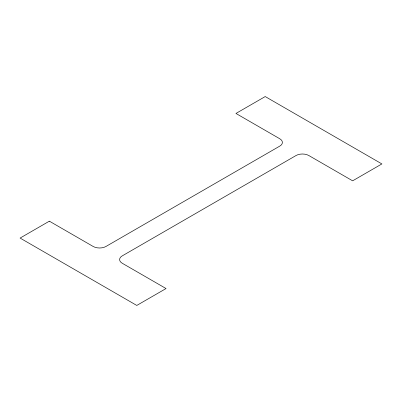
<?xml version="1.0" encoding="UTF-8"?>
<svg xmlns="http://www.w3.org/2000/svg" width="402" height="402" viewBox="0 0 402 402"><rect width="100%" height="100%" fill="white"/><g stroke="black" fill="none" stroke-linecap="round" stroke-linejoin="round"><path stroke-width="0.6" d="M49.366 221.175L20.1 238.074L136.786 305.44L166.051 288.546L122.243 263.25A9.035 5.216 0 0 1 122.243 255.873L296.043 155.529A9.035 5.216 0 0 1 308.826 155.529L352.634 180.825L381.9 163.926L265.214 96.56L235.949 113.454L279.757 138.75A9.035 5.216 0 0 1 279.757 146.127L105.957 246.471A9.035 5.216 0 0 1 93.174 246.471L49.366 221.175"/></g></svg>
